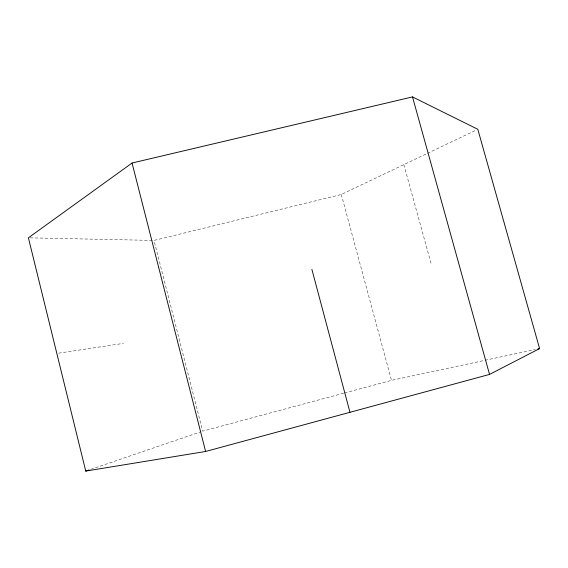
<?xml version="1.0" encoding="UTF-8"?>
<svg xmlns="http://www.w3.org/2000/svg" width="568" height="568" viewBox="0 0 568 568"><rect width="100%" height="100%" fill="white"/><g stroke="black" fill="none" stroke-linecap="round" stroke-linejoin="round"><path stroke-width="0.43" stroke-dasharray="2.84 2.13" d="M30.168 237.85L154.006 240.434L341.29 194.497L426.717 153.701M427.512 153.324L476.218 130.065M90.759 469.374L201.001 431.715M343.647 393.226L202.677 431.14L154.006 240.434M344.506 392.999L391.494 380.361L484.17 360.474M485.036 360.289L535.269 349.512M58.561 353.175L123.547 343.363M403.841 164.628L431.339 264.468M341.29 194.497L391.494 380.361"/><path stroke-width="0.85" d="M132.053 163.023L28.4 237.814L85.747 471.085L205.616 451.475L489.531 374.418L539.6 348.582L477.809 129.298L412.51 96.915L132.053 163.023L205.616 451.475M85.747 471.085L89.091 469.942M537.868 348.951L539.6 348.582M412.51 96.915L489.531 374.418M311.882 269.367L349.966 412.297"/></g></svg>
